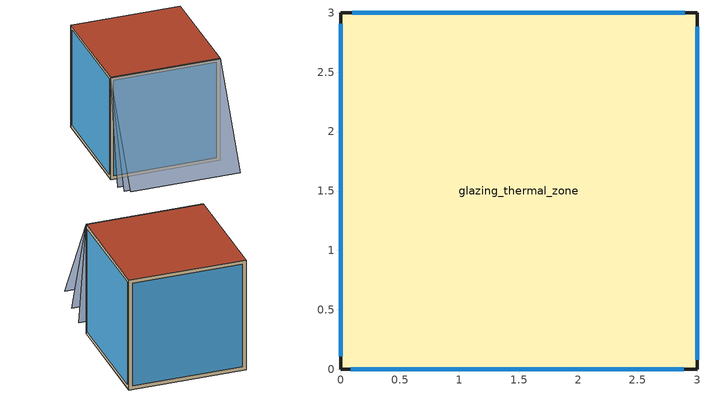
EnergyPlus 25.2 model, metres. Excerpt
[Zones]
glazing_thermal_zone
 floor ground (ExtSlabCarpet 4in ClimateZone 1-8): 3,3 3,0 0,0 0,3 z0
 wall outside (ASHRAE 189.1-2009 ExtWall Mass ClimateZone 5): 3,0 3,3 0,3 0,0 3,0 z0:3
 window (ASHRAE 189.1-2009 ExtWindow ClimateZone 4-5): 3,0.08 3,2.88 / 2.9,3 0.1,3 / 0.09,0 2.89,0 / 0,2.91 0,0.11 z0.1:2.9
 roof outside (ASHRAE 189.1-2009 ExtRoof IEAD ClimateZone 2-5): 3,0 3,3 0,3 0,0 z3
shading: 0,0 3,0 z0:3; 3,-0.52,0.05 3,0,3 0,0,3 0,-0.52,0.05; 3,-1.03,0.18 3,0,3 0,0,3 0,-1.03,0.18; 3,-1.5,0.4 3,0,3 0,0,3 0,-1.5,0.4
[Building]
glazing_building: Solar Distribution=FullExterior
[Site:Location]
KWANGJU: Latitude {deg}=35.13; Longitude {deg}=126.92; Time Zone {hr}=9; Elevation {m}=72; Keep Site Location Information=No
[SizingPeriod:DesignDay] Day of Month=21; Dry-Bulb Temperature Range Modifier Type=DefaultMultipliers; Barometric Pressure {Pa}=100463; Rain Indicator=No; Snow Indicator=No; Daylight Saving Time Indicator=No; Begin Environment Reset Mode=FullResetAtBeginEnvironment
Name | Month | Day Type | Maximum Dry-Bulb Temperature {C} | Daily Dry-Bulb Temperature Range {deltaC} | Humidity Condition Type | Wetbulb or DewPoint at Maximum Dry-Bulb {C} | Wind Speed {m/s} | Wind Direction {deg} | Solar Model Indicator | ASHRAE Clear Sky Optical Depth for Beam Irradiance (taub) | ASHRAE Clear Sky Optical Depth for Diffuse Irradiance (taud) | Enthalpy at Maximum Dry-Bulb {J/kg} | Sky Clearness
KWANGJU Ann Clg .4% Condns DB=>MWB | 8 | SummerDesignDay | 32.4 | 6.8 | Wetbulb | 25.1 | 3.4 | 250 | ASHRAETau | 0.563 | 1.781
KWANGJU Ann Clg .4% Condns DP=>MDB | 8 | SummerDesignDay | 28.1 | 6.8 | Dewpoint | 25.1 | 3.4 | 250 | ASHRAETau | 0.563 | 1.781
KWANGJU Ann Clg .4% Condns Enth=>MDB | 8 | SummerDesignDay | 30.3 | 6.8 | Enthalpy |  | 3.4 | 250 | ASHRAETau | 0.563 | 1.781 | 82000
KWANGJU Ann Clg .4% Condns WB=>MDB | 8 | SummerDesignDay | 30.2 | 6.8 | Wetbulb | 26.2 | 3.4 | 250 | ASHRAETau | 0.563 | 1.781
KWANGJU Ann Htg 99.6% Condns DB | 1 | WinterDesignDay | -6.8 | 0 | Wetbulb | -6.8 | 2.2 | 20 | ASHRAEClearSky |  |  |  | 0
KWANGJU Ann Htg Wind 99.6% Condns WS=>MCDB | 1 | WinterDesignDay | 1 | 0 | Wetbulb | 1 | 8.3 | 20 | ASHRAEClearSky |  |  |  | 0
KWANGJU Ann Hum_n 99.6% Condns DP=>MCDB | 1 | WinterDesignDay | 0.5 | 0 | Dewpoint | -15 | 2.2 | 20 | ASHRAEClearSky |  |  |  | 0
[Material] Thermal Absorptance=0.9
Name | Roughness | Thickness {m} | Conductivity {W/m-K} | Density {kg/m3} | Specific Heat {J/kg-K} | Solar Absorptance | Visible Absorptance
1/2IN Gypsum | Smooth | 0.0127 | 0.16 | 784.9 | 830 | 0.4 | 0.4
1IN Stucco | Smooth | 0.0253 | 0.6918 | 1858 | 837 | 0.92 | 0.92
8IN Concrete HW | MediumRough | 0.2033 | 1.7296 | 2243 | 837 | 0.65 | 0.65
MAT-CC05 4 HW CONCRETE | Rough | 0.1016 | 1.311 | 2240 | 836.8 | 0.85 | 0.85
Metal Decking | MediumSmooth | 0.0015 | 45.006 | 7680 | 418.4 | 0.6 | 0.6
Roof Insulation [21] | MediumRough | 0.2105 | 0.049 | 265 | 836.8 | 0.7 | 0.7
Roof Membrane | VeryRough | 0.0095 | 0.16 | 1121.29 | 1460 | 0.7 | 0.7
Wall Insulation [40] | MediumRough | 0.0794 | 0.0432 | 91 | 837 | 0.5 | 0.5
[Material:NoMass]
CP02 CARPET PAD: Roughness=Smooth; Thermal Resistance {m2-K/W}=0.1; Thermal Absorptance=0.9; Solar Absorptance=0.8; Visible Absorptance=0.8
[WindowMaterial:Glazing]
Theoretical Glass [207]: Optical Data Type=SpectralAverage; Thickness {m}=0.003; Solar Transmittance at Normal Incidence=0.3311; Front Side Solar Reflectance at Normal Incidence=0.6189; Back Side Solar Reflectance at Normal Incidence=0; Visible Transmittance at Normal Incidence=0.44; Front Side Visible Reflectance at Normal Incidence=0.51; Back Side Visible Reflectance at Normal Incidence=0; Infrared Transmittance at Normal Incidence=0; Front Side Infrared Hemispherical Emissivity=0.9; Back Side Infrared Hemispherical Emissivity=0.9; Conductivity {W/m-K}=0.0133; Dirt Correction Factor for Solar and Visible Transmittance=1; Solar Diffusing=No
[Construction]
ASHRAE 189.1-2009 ExtRoof IEAD ClimateZone 2-5: Roof Membrane, Roof Insulation [21], Metal Decking
ASHRAE 189.1-2009 ExtWall Mass ClimateZone 5: 1IN Stucco, 8IN Concrete HW, Wall Insulation [40], 1/2IN Gypsum
ASHRAE 189.1-2009 ExtWindow ClimateZone 4-5: Theoretical Glass [207]
ExtSlabCarpet 4in ClimateZone 1-8: MAT-CC05 4 HW CONCRETE, CP02 CARPET PAD
[Zone]
glazing_thermal_zone: Multiplier=1; Part of Total Floor Area=Yes
[Space]
glazing_space: Zone=glazing_thermal_zone; Space Type=189.1-2009 - Office - OpenOffice - CZ4-8
[SpaceList]
189.1-2009 - Office - OpenOffice - CZ4-8: glazing_space
[Lights]
189.1-2009 - Office - OpenOffice - CZ4-8 Lights: Zone or ZoneList or Space or SpaceList=189.1-2009 - Office - OpenOffice - CZ4-8; Schedule=Office Bldg Light; Design Level Calculation Method=Watts/Area; Watts per Floor Area {W/m2}=10.6563
[People]
189.1-2009 - Office - OpenOffice - CZ4-8 People: Zone or ZoneList or Space or SpaceList=189.1-2009 - Office - OpenOffice - CZ4-8; Number of People Schedule=Office Work Occ; Number of People Calculation Method=People/Area; People per Floor Area {person/m2}=0.0565105; Fraction Radiant=0.3; Activity Level Schedule=Office Activity
[ElectricEquipment]
189.1-2009 - Office - OpenOffice - CZ4-8 Electric Equipment: Zone or ZoneList or Space or SpaceList=189.1-2009 - Office - OpenOffice - CZ4-8; Schedule=Office Bldg Equip; Design Level Calculation Method=Watts/Area; Watts per Floor Area {W/m2}=7.64238
[ZoneInfiltration:DesignFlowRate]
189.1-2009 - Office - OpenOffice - CZ4-8 Infiltration: Zone or ZoneList or Space or SpaceList=189.1-2009 - Office - OpenOffice - CZ4-8; Schedule=Office Infil Quarter On; Design Flow Rate Calculation Method=Flow/ExteriorArea; Flow Rate per Exterior Surface Area {m3/s-m2}=0.000226568; Density Basis=Outdoor
[PythonPlugin:SearchPaths]
Add Current Working Directory to Search Path=Yes; Add Input File Directory to Search Path=Yes
[PythonPlugin:Instance]
KineticBIPVPlugin: Run During Warmup Days=Yes; Module=kinetic_bipv_simple; Class=KineticBIPVPlugin
[PythonPlugin:Variables]
BIPV_Vars: Variable Name 1=BIPV_Tilt_Angle; Variable Name 2=BIPV_Incident_Solar; Variable Name 3=BIPV_Power_Generation
[PythonPlugin:OutputVariable] Type of Data in Variable=Averaged; Update Frequency=ZoneTimestep
Name | Python Plugin Variable | Units
BIPV_Tilt_Angle | BIPV_Tilt_Angle | deg
BIPV_Incident_Solar | BIPV_Incident_Solar | W/m2
BIPV_Power_Generation | BIPV_Power_Generation | W
[ThermostatSetpoint:DualSetpoint]
glazing_Thermostat_DualSetpoint: Heating Setpoint Temperature Schedule=Heating_Setpoints; Cooling Setpoint Temperature Schedule=Cooling_Setpoints
[ZoneControl:Thermostat]
glazing_Thermostat: Zone or Space=glazing_thermal_zone; Control Type Schedule=DualSetpoint_Avail; Control 1=glazing_Thermostat_DualSetpoint
[Zone equipment]
glazing_thermal_zone: glazing_Ideal_Loads
[ZoneHVAC:IdealLoadsAirSystem]
glazing_Ideal_Loads: Maximum Heating Supply Air Temperature {C}=50; Minimum Cooling Supply Air Temperature {C}=13; Heating Limit=NoLimit; Cooling Limit=NoLimit; Dehumidification Control Type=None; Demand Controlled Ventilation Type=None; Outdoor Air Economizer Type=NoEconomizer; Sensible Heat Recovery Effectiveness=0; Latent Heat Recovery Effectiveness=0
[PhotovoltaicPerformance:EquivalentOne-Diode]
Shinsung_SolarSkin_250W_Performance: Cell type=CrystallineSilicon; Number of Cells in Series (132 STC cells adjusted to 66 for Half-Cut module)=66; Active Area {m2}=2.186184; Transmittance Absorptance Product=0.85; Semiconductor Bandgap {eV}=1.12; Shunt Resistance {ohms}=500; Short Circuit Current {A}=6.91; Open Circuit Voltage {V}=45.9; Reference Temperature {C}=25; Reference Insolation {W/m2}=1000; Module Current at Maximum Power {A}=6.33; Module Voltage at Maximum Power {V}=39.5; Temperature Coefficient of Short Circuit Current {A/K}=0.004146; Temperature Coefficient of Open Circuit Voltage {V/K}=-0.1377; Nominal Operating Cell Temperature Test Ambient Temperature {C}=20; Nominal Operating Cell Temperature Test Cell Temperature {C}=45; Nominal Operating Cell Temperature Test Insolation {W/m2}=800; Module Heat Loss Coefficient {W/m2-K}=80; Total Heat Capacity {J/m2-K}=50000
[Generator:Photovoltaic] Performance Object=Shinsung_SolarSkin_250W_Performance; Heat Transfer Integration Mode=Decoupled; Parallel Modules=4.116762; Series Modules=1
Name | Surface
Generator_BIPV_A00 | Surface_BIPV_A00
Generator_BIPV_A10 | Surface_BIPV_A10
Generator_BIPV_A20 | Surface_BIPV_A20
Generator_BIPV_A30 | Surface_BIPV_A30
Generator_BIPV_A40 | Surface_BIPV_A40
Generator_BIPV_A50 | Surface_BIPV_A50
Generator_BIPV_A60 | Surface_BIPV_A60
Generator_BIPV_A70 | Surface_BIPV_A70
Generator_BIPV_A80 | Surface_BIPV_A80
Generator_BIPV_A90 | Surface_BIPV_A90
[ElectricLoadCenter:Distribution]
PV_System_ELC: Generator List=PV_List; Generator Operation Scheme Type=Baseload; Generator Demand Limit Scheme Purchased Electric Demand Limit {W}=0; Electrical Bussing Type=DirectCurrentWithInverter; Inverter=Main_Inverter
[ElectricLoadCenter:Generators]
PV_List: Generator_BIPV_A00, Generator:Photovoltaic, 250, AvailSched_BIPV_A00, 0, Generator_BIPV_A10, Generator:Photovoltaic, 250, AvailSched_BIPV_A10, 0, Generator_BIPV_A20, Generator:Photovoltaic, 250, AvailSched_BIPV_A20, 0, Generator_BIPV_A30, Generator:Photovoltaic, 250, AvailSched_BIPV_A30, 0, Generator_BIPV_A40, Generator:Photovoltaic, 250, AvailSched_BIPV_A40, 0, Generator_BIPV_A50, Generator:Photovoltaic, 250, AvailSched_BIPV_A50, 0, Generator_BIPV_A60, Generator:Photovoltaic, 250, AvailSched_BIPV_A60, 0, Generator_BIPV_A70, Generator:Photovoltaic, 250, AvailSched_BIPV_A70, 0, Generator_BIPV_A80, Generator:Photovoltaic, 250, AvailSched_BIPV_A80, 0, Generator_BIPV_A90, Generator:Photovoltaic, 250, AvailSched_BIPV_A90, 0
[ElectricLoadCenter:Inverter:Simple]
Main_Inverter: Radiative Fraction=0; Efficiency=0.96
[Schedule:Day:Interval]
Office Bldg Light Rule 1 Day Schedule: No, 24:00, 0.05
Office Bldg Light Default Schedule: No, 05:00, 0.05, 07:00, 0.1, 08:00, 0.3, 17:00, 0.9, 18:00, 0.7, 20:00, 0.5, 22:00, 0.3, 23:00, 0.1, 24:00, 0.05
Office Bldg Light Rule 2 Day Schedule: No, 06:00, 0.05, 08:00, 0.1, 14:00, 0.5, 17:00, 0.15, 24:00, 0.05
Office Bldg Light Summer Design Day; Office Bldg Equip Summer Design Day; Office Infil Quarter On Rule 1 Day Schedule: No, 24:00, 1
Office Bldg Light Winter Design Day; Office Bldg Occ Rule 1 Day Schedule; Office Bldg Occ Winter Design Day; Office Bldg Equip Winter Design Day: No, 24:00, 0
Office Bldg Occ Default Schedule: No, 06:00, 0, 07:00, 0.1, 08:00, 0.2, 12:00, 0.85, 13:00, 0.5, 17:00, 0.85, 18:00, 0.7, 20:00, 0.4, 22:00, 0.1, 24:00, 0.05
Office Bldg Occ Rule 2 Day Schedule: No, 06:00, 0, 08:00, 0.1, 14:00, 0.4, 17:00, 0.1, 24:00, 0
Office Bldg Occ Summer Design Day: No, 06:00, 0, 22:00, 1, 24:00, 0.05
Office Activity Default Schedule; Office Activity Summer Design Day; Office Activity Winter Design Day: No, 24:00, 132
Office Bldg Equip Rule 1 Day Schedule: No, 24:00, 0.3
Office Bldg Equip Default Schedule: No, 08:00, 0.4, 12:00, 0.9, 13:00, 0.8, 17:00, 0.9, 18:00, 0.8, 20:00, 0.6, 22:00, 0.5, 24:00, 0.4
Office Bldg Equip Rule 2 Day Schedule: No, 06:00, 0.3, 08:00, 0.4, 14:00, 0.5, 17:00, 0.35, 24:00, 0.3
Office Infil Quarter On Default Schedule; Office Infil Quarter On Summer Design Day: No, 06:00, 1, 22:00, 0.25, 24:00, 1
Office Infil Quarter On Rule 2 Day Schedule; Office Infil Quarter On Winter Design Day: No, 06:00, 1, 18:00, 0.25, 24:00, 1
[Schedule:Week:Daily]
Office Bldg Light Week Rule - Jan1-Dec31: Office Bldg Light Rule 1 Day Schedule, Office Bldg Light Default Schedule, Office Bldg Light Default Schedule, Office Bldg Light Default Schedule, Office Bldg Light Default Schedule, Office Bldg Light Default Schedule, Office Bldg Light Rule 2 Day Schedule, Office Bldg Light Default Schedule, Office Bldg Light Summer Design Day, Office Bldg Light Winter Design Day, Office Bldg Light Default Schedule, Office Bldg Light Default Schedule
Office Work Occ Week Rule - Jan1-Dec31: Office Bldg Occ Rule 1 Day Schedule, Office Bldg Occ Default Schedule, Office Bldg Occ Default Schedule, Office Bldg Occ Default Schedule, Office Bldg Occ Default Schedule, Office Bldg Occ Default Schedule, Office Bldg Occ Rule 2 Day Schedule, Office Bldg Occ Default Schedule, Office Bldg Occ Summer Design Day, Office Bldg Occ Winter Design Day, Office Bldg Occ Default Schedule, Office Bldg Occ Default Schedule
Office Activity Week Rule - Jan1-Dec31: Office Activity Default Schedule, Office Activity Default Schedule, Office Activity Default Schedule, Office Activity Default Schedule, Office Activity Default Schedule, Office Activity Default Schedule, Office Activity Default Schedule, Office Activity Default Schedule, Office Activity Summer Design Day, Office Activity Winter Design Day, Office Activity Default Schedule, Office Activity Default Schedule
Office Bldg Equip Week Rule - Jan1-Dec31: Office Bldg Equip Rule 1 Day Schedule, Office Bldg Equip Default Schedule, Office Bldg Equip Default Schedule, Office Bldg Equip Default Schedule, Office Bldg Equip Default Schedule, Office Bldg Equip Default Schedule, Office Bldg Equip Rule 2 Day Schedule, Office Bldg Equip Default Schedule, Office Bldg Equip Summer Design Day, Office Bldg Equip Winter Design Day, Office Bldg Equip Default Schedule, Office Bldg Equip Default Schedule
Office Infil Quarter On Week Rule - Jan1-Dec31: Office Infil Quarter On Rule 1 Day Schedule, Office Infil Quarter On Default Schedule, Office Infil Quarter On Default Schedule, Office Infil Quarter On Default Schedule, Office Infil Quarter On Default Schedule, Office Infil Quarter On Default Schedule, Office Infil Quarter On Rule 2 Day Schedule, Office Infil Quarter On Default Schedule, Office Infil Quarter On Summer Design Day, Office Infil Quarter On Winter Design Day, Office Infil Quarter On Default Schedule, Office Infil Quarter On Default Schedule
[Schedule:Year]
Office Bldg Light: Office Bldg Light Week Rule - Jan1-Dec31, 1, 1, 12, 31
Office Work Occ: Office Work Occ Week Rule - Jan1-Dec31, 1, 1, 12, 31
Office Activity: Office Activity Week Rule - Jan1-Dec31, 1, 1, 12, 31
Office Bldg Equip: Office Bldg Equip Week Rule - Jan1-Dec31, 1, 1, 12, 31
Office Infil Quarter On: Office Infil Quarter On Week Rule - Jan1-Dec31, 1, 1, 12, 31
[Schedule:Constant] Value (0.0 = Offline, 1.0 = Online)=0
AvailSched_BIPV_A00; AvailSched_BIPV_A10; AvailSched_BIPV_A20; AvailSched_BIPV_A30; AvailSched_BIPV_A40; AvailSched_BIPV_A50; AvailSched_BIPV_A60; AvailSched_BIPV_A70; AvailSched_BIPV_A80; AvailSched_BIPV_A90
[Schedule:Compact]
DualSetpoint_Avail: Through: 12/31, For: AllDays, Until: 24:00, 4
Cooling_Setpoints: Through: 12/31, For: AllDays, Until: 24:00, 26
Heating_Setpoints: Through: 12/31, For: AllDays, Until: 24:00, 20
